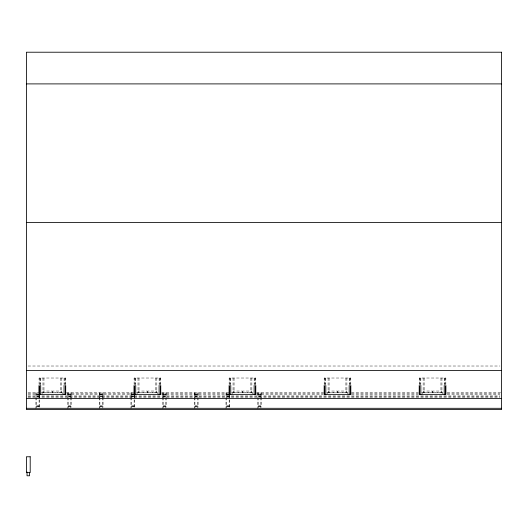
<?xml version="1.0" encoding="UTF-8"?>
<svg xmlns="http://www.w3.org/2000/svg" width="528" height="528" viewBox="0 0 528 528"><rect width="100%" height="100%" fill="white"/><g stroke="black" fill="none" stroke-linecap="round" stroke-linejoin="round"><path stroke-width="0.4" stroke-dasharray="2.64 1.98" d="M28.05 366.016L499.95 366.016M43.085 392.621L52.14 392.621M52.615 392.621L61.67 392.621M138.125 392.621L147.18 392.621M147.655 392.621L156.71 392.621M233.165 392.621L242.22 392.621M242.695 392.621L251.75 392.621M328.205 392.621L337.26 392.621M337.735 392.621L346.79 392.621M423.245 392.621L432.3 392.621M432.775 392.621L441.83 392.621M28.024 392.779L39.072 392.779M41.25 392.779L63.697 392.779M66.376 392.779L134.112 392.779M136.442 392.779L158.697 392.779M161.7 392.779L229.152 392.779M231.508 392.779L253.499 392.779M256.575 392.779L323.552 392.779M326.7 392.779L348.282 392.779M351.45 392.779L418.348 392.779M421.575 392.779L443.903 392.779M447.15 392.779L501.6 392.779M28.05 393.73L37.95 393.73M66.825 393.73L133.65 393.73M161.7 393.73L228.525 393.73M256.575 393.73L323.4 393.73M351.45 393.73L418.275 393.73M447.15 393.73L499.95 393.73M36.538 394.225L39.072 394.225M68.218 394.225L70.752 394.225M99.898 394.225L102.432 394.225M131.578 394.225L134.112 394.225M163.258 394.225L165.792 394.225M194.938 394.225L197.472 394.225M226.618 394.225L229.152 394.225M258.298 394.225L260.832 394.225M28.05 394.363L39.072 394.343M66.825 394.363L134.112 394.343M161.7 394.363L229.152 394.343M256.575 394.363L323.4 394.363M351.45 394.363L418.275 394.363M447.15 394.363L499.95 394.363M36.538 394.957L39.072 394.957M68.218 394.957L70.752 394.957M99.898 394.957L102.432 394.957M131.578 394.957L134.112 394.957M163.258 394.957L165.792 394.957M194.938 394.957L197.472 394.957M226.618 394.957L229.152 394.957M258.298 394.957L260.832 394.957M28.05 395.947L499.95 395.947M36.538 396.152L39.072 396.152M68.218 396.152L70.752 396.152M99.898 396.152L102.432 396.152M131.578 396.152L134.112 396.152M163.258 396.152L165.792 396.152M194.938 396.152L197.472 396.152M226.618 396.152L229.152 396.152M258.298 396.152L260.832 396.152M28.05 396.264L499.95 396.264M36.538 396.601L39.072 396.601M68.218 396.601L70.752 396.601M99.898 396.601L102.432 396.601M131.578 396.601L134.112 396.601M163.258 396.601L165.792 396.601M194.938 396.601L197.472 396.601M226.618 396.601L229.152 396.601M258.298 396.601L260.832 396.601M28.05 397.181L499.95 397.181M36.538 405.504L39.072 405.524M68.218 405.504L70.752 405.524M99.898 405.504L102.432 405.524M131.578 405.504L134.112 405.524M163.258 405.524L165.792 405.504M194.938 405.524L197.472 405.504M226.618 405.524L229.152 405.504M258.298 405.524L260.832 405.504M36.538 406.435L39.072 406.435M68.218 406.435L70.752 406.435M99.898 406.435L102.432 406.435M131.578 406.435L134.112 406.435M163.258 406.435L165.792 406.435M194.938 406.435L197.472 406.435M226.618 406.435L229.152 406.435M258.298 406.435L260.832 406.435M36.538 406.54L39.072 406.54M68.218 406.54L70.752 406.54M99.898 406.54L102.432 406.54M131.578 406.54L134.112 406.54M163.258 406.54L165.792 406.54M194.938 406.54L197.472 406.54M226.618 406.54L229.152 406.54M258.298 406.54L260.832 406.54M445.856 384.562L445.856 378.022L419.219 378.022L419.219 384.562M445.645 378.022L445.645 384.562M444.391 378.022L444.391 384.582M444.233 378.022L444.233 384.562M442.82 392.779L442.82 394.363M441.943 378.022L441.943 392.779M441.83 392.779L441.83 391.037L432.775 391.037L432.775 392.779M440.939 378.022L440.939 392.779M432.3 392.779L432.3 391.037L423.245 391.037L423.245 392.779M424.136 378.022L424.136 392.779M423.133 378.022L423.133 392.779M422.255 392.779L422.255 394.363M420.842 378.022L420.842 384.562M420.684 378.022L420.684 384.582M419.43 378.022L419.43 384.562M350.816 384.562L350.816 378.022L324.179 378.022L324.179 384.562M350.605 378.022L350.605 384.562M349.351 378.022L349.351 384.582M349.193 378.022L349.193 384.562M347.78 392.779L347.78 394.363M346.903 378.022L346.903 392.779M346.79 392.779L346.79 391.037L337.735 391.037L337.735 392.779M345.899 378.022L345.899 392.779M337.26 392.779L337.26 391.037L328.205 391.037L328.205 392.779M329.096 378.022L329.096 392.779M328.093 378.022L328.093 392.779M327.215 392.779L327.215 394.363M325.802 378.022L325.802 384.562M325.644 378.022L325.644 384.582M324.39 378.022L324.39 384.562M261.466 392.779L261.466 407.187M260.832 392.779L260.832 407.986M258.298 392.779L258.298 407.986M257.664 392.779L257.664 408.619M255.776 384.562L255.776 378.022L229.139 378.022L229.139 384.562M255.565 378.022L255.565 384.562M254.311 378.022L254.311 384.582M254.153 378.022L254.153 384.562M252.74 392.779L252.74 394.363M251.863 378.022L251.863 392.779M251.75 392.779L251.75 391.037L242.695 391.037L242.695 392.779M250.859 378.022L250.859 392.779M242.22 392.779L242.22 391.037L233.165 391.037L233.165 392.779M234.056 378.022L234.056 392.779M233.053 378.022L233.053 392.779M232.175 392.779L232.175 394.363M230.762 378.022L230.762 384.562M230.604 378.022L230.604 384.582M229.786 395.155L229.786 407.187M229.35 378.022L229.35 384.562M229.152 395.182L229.152 407.385M226.618 392.779L226.618 407.986M225.984 392.779L225.984 408.619M198.106 392.779L198.106 407.187M197.472 392.779L197.472 407.986M194.938 392.779L194.938 407.986M194.304 392.779L194.304 408.619M166.426 392.779L166.426 407.187M165.792 392.779L165.792 407.986M163.258 392.779L163.258 407.986M162.624 392.779L162.624 408.619M160.736 384.562L160.736 378.022L134.099 378.022L134.099 384.562M160.525 378.022L160.525 384.562M159.271 378.022L159.271 384.582M159.113 378.022L159.113 384.562M157.7 392.779L157.7 394.363M156.823 378.022L156.823 392.779M156.71 392.779L156.71 391.037L147.655 391.037L147.655 392.779M155.819 378.022L155.819 392.779M147.18 392.779L147.18 391.037L138.125 391.037L138.125 392.779M139.016 378.022L139.016 392.779M138.013 378.022L138.013 392.779M137.135 392.779L137.135 394.363M135.722 378.022L135.722 384.562M135.564 378.022L135.564 384.582M134.746 395.155L134.746 407.187M134.31 378.022L134.31 384.562M134.112 395.182L134.112 407.385M131.578 392.779L131.578 407.986M130.944 392.779L130.944 408.619M103.066 392.779L103.066 407.187M102.432 392.779L102.432 407.986M99.898 392.779L99.898 407.986M99.264 392.779L99.264 408.619M71.386 392.779L71.386 407.187M70.752 392.779L70.752 407.986M68.218 392.779L68.218 407.986M67.584 392.779L67.584 408.619M65.696 384.562L65.696 378.022L39.059 378.022L39.059 384.562M65.485 378.022L65.485 384.562M64.231 378.022L64.231 384.582M64.073 378.022L64.073 384.562M62.66 392.779L62.66 394.363M61.783 378.022L61.783 392.779M61.67 392.779L61.67 391.037L52.615 391.037L52.615 392.779M60.779 378.022L60.779 392.779M52.14 392.779L52.14 391.037L43.085 391.037L43.085 392.779M43.976 378.022L43.976 392.779M42.973 378.022L42.973 392.779M42.095 392.779L42.095 394.363M40.682 378.022L40.682 384.562M40.524 378.022L40.524 384.582M39.706 395.155L39.706 407.187M39.27 378.022L39.27 384.562M39.072 395.182L39.072 407.385M36.538 392.779L36.538 407.986M35.904 392.779L35.904 408.619"/><path stroke-width="0.79" d="M26.4 83.899L501.6 83.899M26.4 222.499L501.6 222.499M26.4 370.478L501.6 370.478M26.4 398.548L501.6 398.548M26.4 408.302L501.6 408.302M445.856 385.374L445.856 394.363L419.219 394.363L419.219 385.374M445.645 386.192L445.645 394.363M444.233 385.374L444.233 394.363M420.842 385.374L420.842 394.363M419.43 386.192L419.43 394.363M350.816 385.374L350.816 394.363L324.179 394.363L324.179 385.374M350.605 386.192L350.605 394.363M349.193 385.374L349.193 394.363M325.802 385.374L325.802 394.363M324.39 386.192L324.39 394.363M255.776 385.374L255.776 394.363L229.139 394.363L229.139 385.374M255.565 386.192L255.565 394.363M254.153 385.374L254.153 394.363M230.762 385.374L230.762 394.363M229.35 386.192L229.35 394.363M160.736 385.374L160.736 394.363L134.099 394.363L134.099 385.374M160.525 386.192L160.525 394.363M159.113 385.374L159.113 394.363M135.722 385.374L135.722 394.363M134.31 386.192L134.31 394.363M65.696 385.374L65.696 394.363L39.059 394.363L39.059 385.374M65.485 386.192L65.485 394.363M64.073 385.374L64.073 394.363M40.682 385.374L40.682 394.363M39.27 386.192L39.27 394.363M29.568 472.613L29.568 475.781L27.034 475.781L27.034 471.979M501.6 52.219L26.4 52.219L26.4 409.57L501.6 409.57L501.6 52.219M30.202 456.773L26.4 456.773L26.4 472.613L30.202 472.613L30.202 456.773"/></g></svg>
